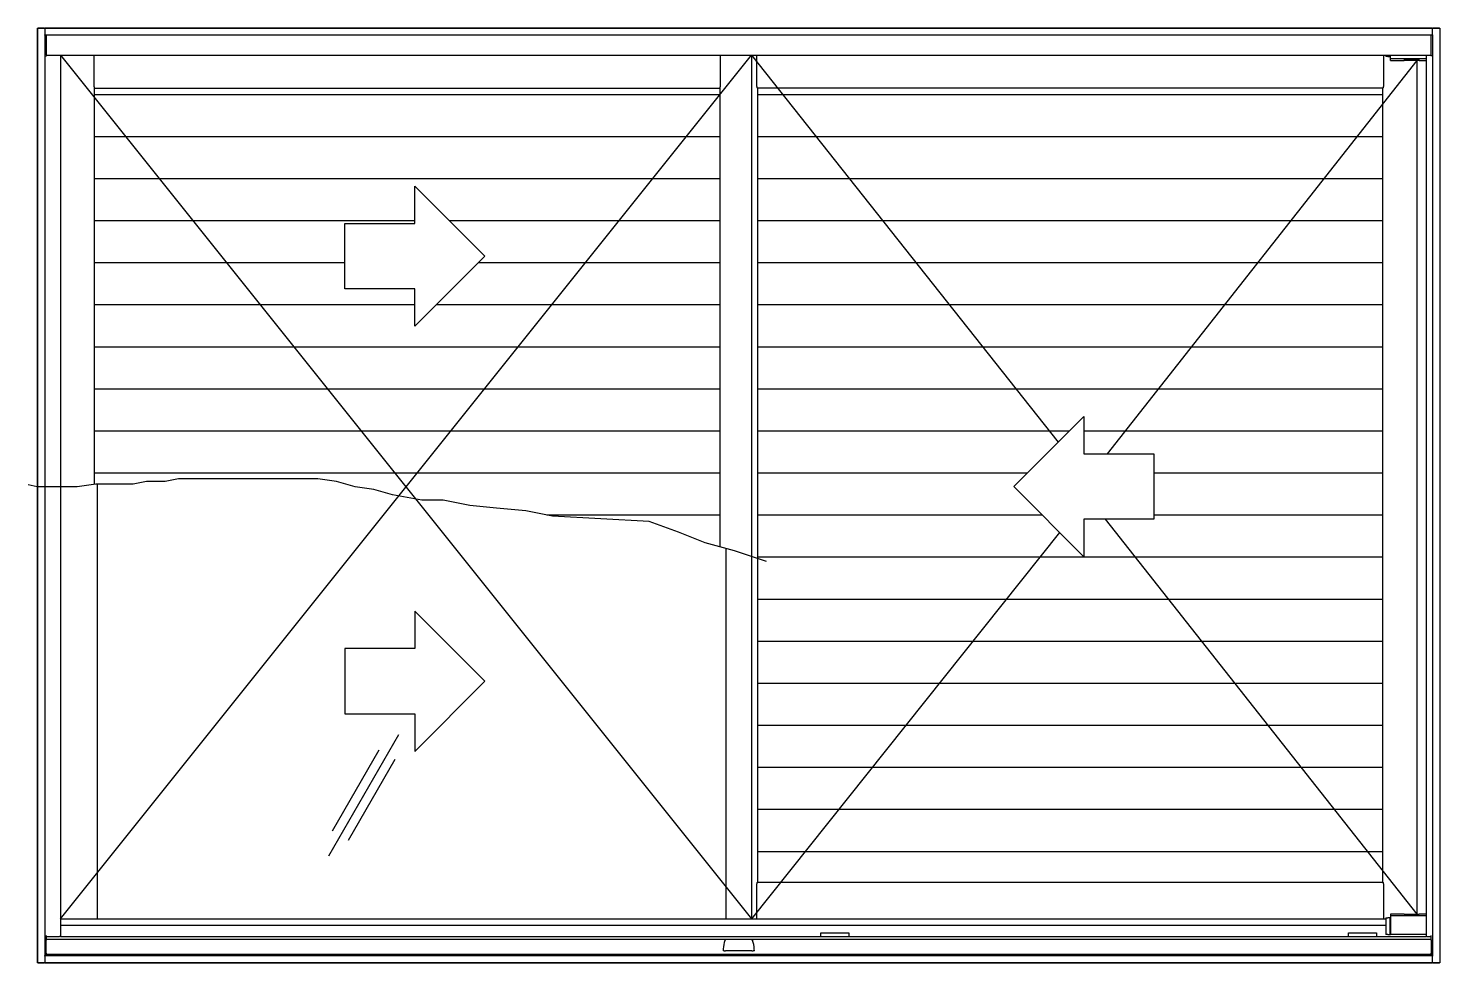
# Model space of a CAD drawing. Header units: millimetres. Extents: x 435.25 to 436.76, y 1067.09 to 1068.09.
import ezdxf

# ---------------------------------------------------------------- set-up
doc = ezdxf.new("R2010")
doc.units = ezdxf.units.MM
doc.header["$LTSCALE"] = 0.5
doc.layers.add('Gravia_Janelas', color=1, linetype='Continuous')

msp = doc.modelspace()

# ---------------------------------------------------------------- linework, layer by layer
at = {"layer": 'Gravia_Janelas'}
for p, q in [((435.255, 1068.0891), (435.255, 1067.0891)), ((435.255, 1068.0891), (435.2554, 1068.0891)), ((435.2622, 1068.0891), (435.2554, 1068.0891)), ((435.2622, 1068.0891), (435.2626, 1068.0891)), ((435.2626, 1068.0887), (435.2626, 1068.0891)), ((436.7474, 1068.0891), (435.2626, 1068.0891)), ((435.2626, 1068.0887), (435.2626, 1068.0819)), ((436.7474, 1068.0891), (436.7474, 1068.0887)), ((436.7474, 1068.0891), (436.7478, 1068.0891)), ((436.7474, 1068.0819), (436.7474, 1068.0887)), ((436.7546, 1068.0891), (436.7478, 1068.0891)), ((436.7546, 1068.0891), (436.755, 1068.0891)), ((436.755, 1068.0891), (436.755, 1067.0891)), ((435.2626, 1068.0815), (435.2626, 1068.0819)), ((436.7474, 1068.0815), (435.2626, 1068.0815)), ((435.2626, 1068.0815), (435.2626, 1067.0967)), ((435.2646, 1068.0607), (435.2646, 1068.0815)), ((436.7454, 1068.0815), (436.7454, 1068.0607)), ((436.7474, 1068.0819), (436.7474, 1068.0815)), ((436.7474, 1068.0815), (436.7474, 1067.0967)), ((435.2626, 1068.0594), (435.2646, 1068.0594)), ((435.2646, 1068.0607), (435.2646, 1068.0594)), ((435.2646, 1068.0601), (436.7454, 1068.0601)), ((435.2796, 1068.0601), (435.2796, 1067.1172)), ((435.2796, 1068.0601), (436.0187, 1067.1362)), ((435.2796, 1067.1362), (436.0187, 1068.0601)), ((436.0187, 1068.0601), (436.3467, 1067.6462)), ((436.0187, 1068.0601), (436.0187, 1067.1362)), ((436.7304, 1068.0547), (436.3993, 1067.6336)), ((436.6974, 1068.0601), (436.6974, 1068.0587)), ((436.6994, 1068.0587), (436.6974, 1068.0587)), ((436.6994, 1068.0587), (436.7019, 1068.0587)), ((436.7019, 1068.0601), (436.7019, 1068.0587)), ((436.7019, 1068.0587), (436.7024, 1068.0587)), ((436.7024, 1068.0567), (436.7024, 1068.0601)), ((436.7024, 1068.0547), (436.7024, 1068.0567)), ((436.7024, 1068.0567), (436.7404, 1068.0567)), ((436.7024, 1068.0547), (436.7169, 1068.0547)), ((436.7169, 1068.0552), (436.7329, 1068.0552)), ((436.7169, 1068.0547), (436.7169, 1068.0552)), ((436.7329, 1068.0552), (436.7169, 1068.0552)), ((436.7169, 1068.0552), (436.7169, 1068.0547)), ((436.7329, 1068.0547), (436.7169, 1068.0547)), ((436.7304, 1068.0547), (436.7304, 1067.1412)), ((436.7329, 1068.0552), (436.7329, 1068.0547)), ((436.7329, 1068.0552), (436.7329, 1068.0547)), ((436.7329, 1068.0547), (436.7404, 1068.0547)), ((436.7404, 1068.0601), (436.7404, 1067.1172)), ((436.7454, 1068.0594), (436.7454, 1068.0607)), ((436.7474, 1068.0594), (436.7454, 1068.0594)), ((435.3159, 1067.6011), (435.3159, 1068.025)), ((435.9849, 1068.025), (435.9849, 1067.5342)), ((436.0251, 1068.025), (436.0251, 1067.1753)), ((436.6941, 1067.1753), (436.6941, 1068.025)), ((435.3159, 1068.0183), (435.9849, 1068.0183)), ((436.0251, 1068.0183), (436.6941, 1068.0183)), ((435.3159, 1067.9733), (435.9849, 1067.9733)), ((436.0251, 1067.9733), (436.6941, 1067.9733)), ((435.3159, 1067.9283), (435.9849, 1067.9283)), ((436.0251, 1067.9283), (436.6941, 1067.9283)), ((435.3159, 1067.8833), (435.6586, 1067.8833)), ((435.6954, 1067.8833), (435.9849, 1067.8833)), ((436.0251, 1067.8833), (436.6941, 1067.8833)), ((435.3159, 1067.8383), (435.5836, 1067.8383)), ((435.7268, 1067.8383), (435.9849, 1067.8383)), ((436.0251, 1067.8383), (436.6941, 1067.8383)), ((435.3159, 1067.7933), (435.6586, 1067.7933)), ((435.6818, 1067.7933), (435.9849, 1067.7933)), ((436.0251, 1067.7933), (436.6941, 1067.7933)), ((435.3159, 1067.7483), (435.9849, 1067.7483)), ((436.0251, 1067.7483), (436.6941, 1067.7483)), ((435.3159, 1067.7033), (435.9849, 1067.7033)), ((436.0251, 1067.7033), (436.6941, 1067.7033)), ((435.3159, 1067.6583), (435.9849, 1067.6583)), ((436.0251, 1067.6583), (436.3588, 1067.6583)), ((436.3742, 1067.6583), (436.6941, 1067.6583)), ((435.3159, 1067.6133), (435.9849, 1067.6133)), ((435.3189, 1067.6013), (435.3189, 1067.1362)), ((436.0251, 1067.6133), (436.3138, 1067.6133)), ((436.4492, 1067.6133), (436.6941, 1067.6133)), ((435.7997, 1067.5683), (435.9849, 1067.5683)), ((436.0251, 1067.5683), (436.3295, 1067.5683)), ((436.3972, 1067.5636), (436.7304, 1067.1412)), ((436.4492, 1067.5683), (436.6941, 1067.5683)), ((436.3482, 1067.5496), (436.0187, 1067.1362)), ((435.9911, 1067.5325), (435.9911, 1067.1362)), ((436.0251, 1067.5233), (436.6941, 1067.5233)), ((436.0251, 1067.4783), (436.6941, 1067.4783)), ((436.0251, 1067.4333), (436.6941, 1067.4333)), ((436.0251, 1067.3883), (436.6941, 1067.3883)), ((435.6411, 1067.3331), (435.5661, 1067.2032)), ((436.0251, 1067.3433), (436.6941, 1067.3433)), ((435.62, 1067.3164), (435.57, 1067.2298)), ((435.6373, 1067.3064), (435.5873, 1067.2198)), ((436.0251, 1067.2983), (436.6941, 1067.2983)), ((436.0251, 1067.2533), (436.6941, 1067.2533)), ((436.0251, 1067.2083), (436.6941, 1067.2083)), ((435.2796, 1067.1362), (436.6974, 1067.1362)), ((436.0187, 1067.1362), (436.6974, 1067.1362)), ((436.6974, 1067.1372), (436.6974, 1067.1192)), ((436.6974, 1067.1372), (436.6994, 1067.1372)), ((436.7019, 1067.1372), (436.6994, 1067.1372)), ((436.7024, 1067.1372), (436.7019, 1067.1372)), ((436.7019, 1067.1192), (436.7019, 1067.1372)), ((436.7024, 1067.1412), (436.7024, 1067.1392)), ((436.7169, 1067.1412), (436.7024, 1067.1412)), ((436.7024, 1067.1392), (436.7024, 1067.1192)), ((436.7404, 1067.1392), (436.7024, 1067.1392)), ((436.7169, 1067.1406), (436.7169, 1067.1412)), ((436.7169, 1067.1412), (436.7329, 1067.1412)), ((436.7169, 1067.1406), (436.7169, 1067.1412)), ((436.7329, 1067.1406), (436.7169, 1067.1406)), ((436.7169, 1067.1406), (436.7329, 1067.1406)), ((436.7404, 1067.1412), (436.7329, 1067.1412)), ((436.7329, 1067.1412), (436.7329, 1067.1406)), ((436.7329, 1067.1406), (436.7329, 1067.1412)), ((435.2641, 1067.1181), (435.2641, 1067.1149)), ((435.2641, 1067.1172), (435.2784, 1067.1172)), ((435.2795, 1067.1172), (435.2784, 1067.1172)), ((435.2795, 1067.1172), (436.7404, 1067.1172)), ((435.2796, 1067.1292), (436.6974, 1067.1292)), ((436.0929, 1067.1176), (436.0929, 1067.1212)), ((436.0929, 1067.1212), (436.1229, 1067.1212)), ((436.0929, 1067.1172), (436.0929, 1067.1176)), ((436.1229, 1067.1212), (436.1229, 1067.1176)), ((436.1229, 1067.1176), (436.1229, 1067.1172)), ((436.6574, 1067.1176), (436.6574, 1067.1212)), ((436.6574, 1067.1212), (436.6874, 1067.1212)), ((436.6574, 1067.1172), (436.6574, 1067.1176)), ((436.6874, 1067.1212), (436.6874, 1067.1176)), ((436.6874, 1067.1176), (436.6874, 1067.1172)), ((436.6994, 1067.1192), (436.6974, 1067.1192)), ((436.6994, 1067.1192), (436.7019, 1067.1192)), ((436.7019, 1067.1192), (436.7024, 1067.1192)), ((436.7404, 1067.1192), (436.7024, 1067.1192)), ((436.741, 1067.1172), (436.7404, 1067.1172)), ((436.741, 1067.1172), (436.7459, 1067.1172)), ((436.7459, 1067.1149), (436.7459, 1067.1181)), ((435.2626, 1067.1132), (435.2641, 1067.1132)), ((435.2641, 1067.1149), (435.2641, 1067.1132)), ((435.2641, 1067.1142), (436.7459, 1067.1142)), ((435.2641, 1067.0992), (435.2641, 1067.1132)), ((436.7459, 1067.1132), (436.7459, 1067.1149)), ((436.7459, 1067.1132), (436.7459, 1067.0992)), ((436.7459, 1067.1132), (436.7474, 1067.1132)), ((435.2554, 1067.0891), (435.255, 1067.0891)), ((435.2554, 1067.0891), (435.2622, 1067.0891)), ((435.2626, 1067.0891), (435.2622, 1067.0891)), ((435.2626, 1067.0992), (435.2641, 1067.0992)), ((435.2626, 1067.0967), (436.7474, 1067.0967)), ((435.2626, 1067.0963), (435.2626, 1067.0967)), ((435.2626, 1067.0963), (435.2626, 1067.0895)), ((435.2626, 1067.0891), (435.2626, 1067.0895)), ((435.2626, 1067.0891), (436.7474, 1067.0891)), ((435.2641, 1067.0992), (435.2641, 1067.0982)), ((435.2641, 1067.0982), (436.7459, 1067.0982)), ((435.2641, 1067.0967), (435.2641, 1067.0982)), ((435.9896, 1067.1017), (435.9883, 1067.1017)), ((435.9896, 1067.1017), (435.9908, 1067.1017)), ((436.0192, 1067.1017), (435.9908, 1067.1017)), ((436.0192, 1067.1017), (436.0204, 1067.1017)), ((436.0218, 1067.1017), (436.0204, 1067.1017)), ((436.7459, 1067.0982), (436.7459, 1067.0992)), ((436.7459, 1067.0992), (436.7474, 1067.0992)), ((436.7459, 1067.0982), (436.7459, 1067.0967)), ((436.7474, 1067.0967), (436.7474, 1067.0963)), ((436.7474, 1067.0895), (436.7474, 1067.0963)), ((436.7474, 1067.0895), (436.7474, 1067.0891)), ((436.7478, 1067.0891), (436.7474, 1067.0891)), ((436.7478, 1067.0891), (436.7546, 1067.0891)), ((436.755, 1067.0891), (436.7546, 1067.0891))]:
    msp.add_line(p, q, dxfattribs=at)
at = {"layer": 'Gravia_Janelas', "color": 2}
msp.add_lwpolyline([(435.255, 1068.0891), (436.755, 1068.0891), (436.755, 1067.0891), (435.255, 1067.0891)], close=True, dxfattribs=at)
at = {"layer": 'Gravia_Janelas', "flags": 128}
for points in [[(435.3152, 1068.0601), (435.3152, 1068.0269), (435.3155, 1068.0259), (435.3155, 1068.0258), (435.3156, 1068.0258), (435.3156, 1068.0257), (435.3156, 1068.0257), (435.3156, 1068.0257), (435.3159, 1068.025), (435.985, 1068.025), (435.985, 1068.025), (435.985, 1068.025), (435.985, 1068.0251), (435.985, 1068.0251), (435.985, 1068.0251), (435.985, 1068.0252), (435.9851, 1068.0252), (435.9851, 1068.0252), (435.9851, 1068.0253), (435.9851, 1068.0253), (435.9851, 1068.0254), (435.9851, 1068.0254), (435.9851, 1068.0254), (435.9852, 1068.0255), (435.9852, 1068.0255), (435.9852, 1068.0256), (435.9852, 1068.0256), (435.9852, 1068.0257), (435.9852, 1068.0257), (435.9852, 1068.0257), (435.9853, 1068.0258), (435.9853, 1068.0258), (435.9853, 1068.0259), (435.9856, 1068.0269), (435.9856, 1068.0601)], [(436.6948, 1068.0601), (436.6948, 1068.0269), (436.6945, 1068.0259), (436.6945, 1068.0258), (436.6945, 1068.0258), (436.6944, 1068.0257), (436.6944, 1068.0257), (436.6944, 1068.0257), (436.6944, 1068.0256), (436.6944, 1068.0256), (436.6944, 1068.0255), (436.6944, 1068.0255), (436.6943, 1068.0254), (436.6943, 1068.0254), (436.6943, 1068.0254), (436.6943, 1068.0253), (436.6943, 1068.0253), (436.6943, 1068.0252), (436.6943, 1068.0252), (436.6942, 1068.0252), (436.6942, 1068.0251), (436.6942, 1068.0251), (436.6942, 1068.0251), (436.6942, 1068.025), (436.6942, 1068.025), (436.6942, 1068.025), (436.0251, 1068.025), (436.0249, 1068.0254), (436.0249, 1068.0255), (436.0249, 1068.0255), (436.0248, 1068.0256), (436.0248, 1068.0256), (436.0248, 1068.0257), (436.0248, 1068.0257), (436.0248, 1068.0257), (436.0248, 1068.0258), (436.0247, 1068.0258), (436.0247, 1068.0259), (436.0244, 1068.0269), (436.0244, 1068.0601)], [(436.0244, 1067.1362), (436.0244, 1067.1733), (436.0247, 1067.1743), (436.0247, 1067.1744), (436.0248, 1067.1744), (436.0248, 1067.1745), (436.0248, 1067.1745), (436.0248, 1067.1746), (436.0248, 1067.1746), (436.0248, 1067.1747), (436.0249, 1067.1747), (436.0249, 1067.1748), (436.0249, 1067.1748), (436.0249, 1067.1748), (436.0249, 1067.1749), (436.0249, 1067.1749), (436.0249, 1067.175), (436.025, 1067.175), (436.025, 1067.175), (436.025, 1067.1751), (436.025, 1067.1751), (436.025, 1067.1751), (436.025, 1067.1752), (436.025, 1067.1752), (436.025, 1067.1752), (436.0251, 1067.1753), (436.6942, 1067.1753), (436.6943, 1067.1748), (436.6943, 1067.1748), (436.6944, 1067.1748), (436.6944, 1067.1747), (436.6944, 1067.1747), (436.6944, 1067.1746), (436.6944, 1067.1746), (436.6944, 1067.1745), (436.6944, 1067.1745), (436.6945, 1067.1744), (436.6945, 1067.1744), (436.6945, 1067.1743), (436.6948, 1067.1733), (436.6948, 1067.1362)], [(435.9903, 1067.1128), (435.9903, 1067.1128), (435.9903, 1067.1128), (435.9903, 1067.1128), (435.9903, 1067.1129), (435.9903, 1067.1129), (435.9903, 1067.1129), (435.9903, 1067.1129), (435.9903, 1067.1129), (435.9903, 1067.1129), (435.9903, 1067.1129), (435.9903, 1067.1129), (435.9903, 1067.1129), (435.9903, 1067.1129), (435.9903, 1067.113), (435.9903, 1067.113), (435.9903, 1067.113), (435.9903, 1067.113), (435.9903, 1067.113), (435.9903, 1067.113), (435.9903, 1067.113), (435.9903, 1067.113), (435.9904, 1067.113), (435.9904, 1067.113), (435.9904, 1067.1131)], [(435.9904, 1067.1131), (435.9904, 1067.1131), (435.9904, 1067.1132), (435.9904, 1067.1133), (435.9905, 1067.1133), (435.9905, 1067.1134), (435.9905, 1067.1134), (435.9906, 1067.1135), (435.9906, 1067.1136), (435.9907, 1067.1136), (435.9907, 1067.1137), (435.9907, 1067.1137), (435.9908, 1067.1138), (435.9908, 1067.1138), (435.9909, 1067.1139), (435.9909, 1067.1139), (435.9909, 1067.1139), (435.991, 1067.114), (435.991, 1067.114), (435.9911, 1067.1141), (435.9911, 1067.1141), (435.9911, 1067.1141), (435.9912, 1067.1142), (435.9912, 1067.1142), (435.9913, 1067.1142)], [(436.0188, 1067.1142), (436.0188, 1067.1142), (436.0188, 1067.1142), (436.0189, 1067.1141), (436.0189, 1067.1141), (436.019, 1067.1141), (436.019, 1067.114), (436.0191, 1067.114), (436.0191, 1067.1139), (436.0191, 1067.1139), (436.0192, 1067.1139), (436.0192, 1067.1138), (436.0193, 1067.1138), (436.0193, 1067.1137), (436.0193, 1067.1137), (436.0194, 1067.1136), (436.0194, 1067.1136), (436.0194, 1067.1135), (436.0195, 1067.1134), (436.0195, 1067.1134), (436.0196, 1067.1133), (436.0196, 1067.1133), (436.0196, 1067.1132), (436.0196, 1067.1131), (436.0197, 1067.1131)], [(436.0197, 1067.1131), (436.0197, 1067.113), (436.0197, 1067.113), (436.0197, 1067.113), (436.0197, 1067.113), (436.0197, 1067.113), (436.0197, 1067.113), (436.0197, 1067.113), (436.0197, 1067.113), (436.0197, 1067.113), (436.0197, 1067.113), (436.0197, 1067.1129), (436.0197, 1067.1129), (436.0197, 1067.1129), (436.0197, 1067.1129), (436.0197, 1067.1129), (436.0197, 1067.1129), (436.0197, 1067.1129), (436.0197, 1067.1129), (436.0197, 1067.1129), (436.0197, 1067.1129), (436.0197, 1067.1128), (436.0198, 1067.1128), (436.0198, 1067.1128), (436.0198, 1067.1128)]]:
    msp.add_lwpolyline(points, dxfattribs=at)
at = {"layer": 'Gravia_Janelas'}
for points in [[(435.7336, 1067.8451), (435.6586, 1067.7701), (435.6586, 1067.8101), (435.5836, 1067.8101), (435.5836, 1067.8801), (435.6586, 1067.8801), (435.6586, 1067.9201), (435.7336, 1067.8451)], [(436.2992, 1067.5986), (436.3742, 1067.6736), (436.3742, 1067.6336), (436.4492, 1067.6336), (436.4492, 1067.5636), (436.3742, 1067.5636), (436.3742, 1067.5236), (436.2992, 1067.5986)], [(435.7336, 1067.3903), (435.6586, 1067.4653), (435.6586, 1067.4253), (435.5836, 1067.4253), (435.5836, 1067.3553), (435.6586, 1067.3553), (435.6586, 1067.3153), (435.7336, 1067.3903)]]:
    msp.add_lwpolyline(points, close=True, dxfattribs=at)
msp.add_lwpolyline([(436.0347, 1067.5185), (436.0005, 1067.53), (435.9691, 1067.5385), (435.9406, 1067.5499), (435.9093, 1067.5613), (435.8058, 1067.567), (435.7773, 1067.5728), (435.7459, 1067.5756), (435.7174, 1067.5785), (435.6889, 1067.5842), (435.6661, 1067.5842), (435.6347, 1067.5899), (435.6148, 1067.5956), (435.5948, 1067.5984), (435.5748, 1067.6041), (435.5549, 1067.607), (435.5406, 1067.607), (435.5264, 1067.607), (435.5121, 1067.607), (435.4979, 1067.607), (435.4058, 1067.607), (435.3915, 1067.6041), (435.3716, 1067.6041), (435.3573, 1067.6013), (435.3431, 1067.6013), (435.3174, 1067.6013), (435.2974, 1067.5984), (435.2746, 1067.5984), (435.2547, 1067.5984), (435.245, 1067.6006)], dxfattribs=at)
for centre, start, end in [((436.0203, 1067.1017), 163.6817, 180), ((436.0203, 1067.1017), 159.6191, 163.6817), ((435.9898, 1067.1017), 16.3183, 20.3809), ((435.9898, 1067.1017), 0, 16.3183)]:
    msp.add_arc(centre, 0.032, start, end, dxfattribs=at)

doc.saveas('drawing.dxf')
